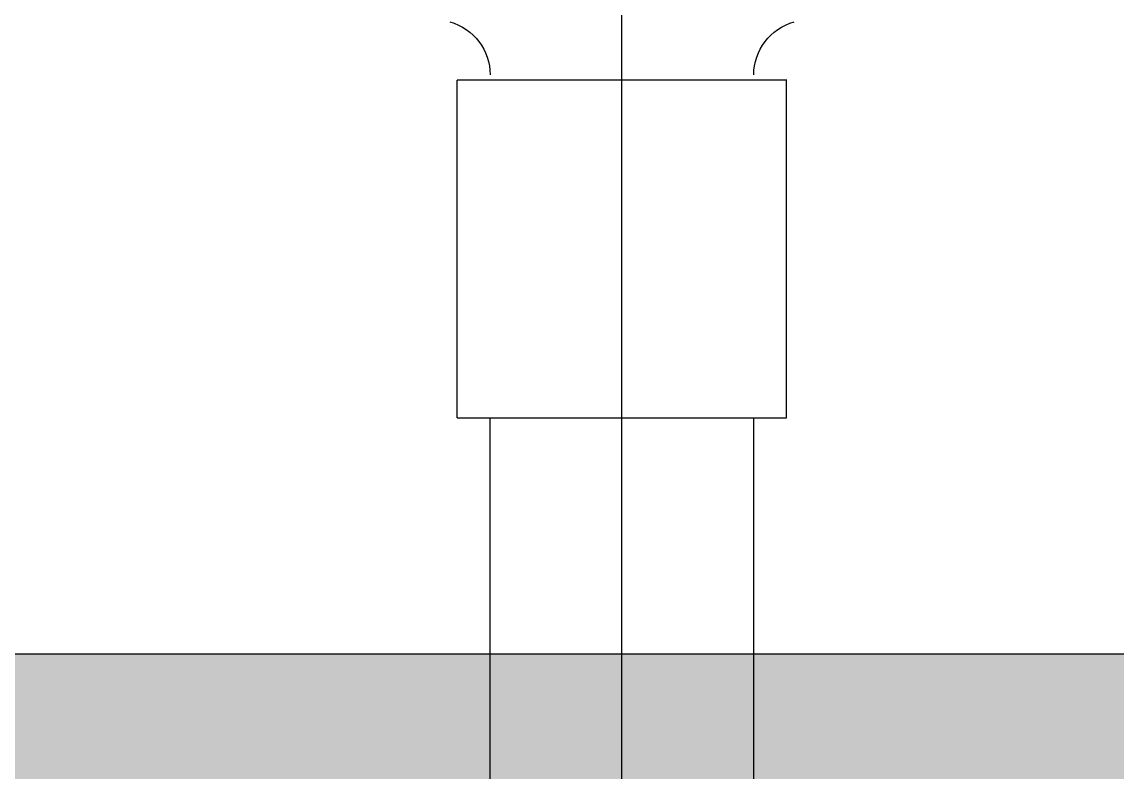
# Model space of a CAD drawing. Header units: millimetres. Extents: x 23077 to 36984, y -3880 to 22709.
# Drawn here: x 24518.4 to 24618.1, y 9075.7 to 9144 of the extents above; entities that cross this region are included whole.
import ezdxf

# ---------------------------------------------------------------- set-up
doc = ezdxf.new("R2010")
doc.units = ezdxf.units.MM
doc.set_wipeout_variables(frame=1)
doc.layers.add('LTM-1160-2', color=251, linetype='Continuous')
doc.layers.add('LTM-1160-2 Штрих', color=41, linetype='Continuous', lineweight=15)

# ---------------------------------------------------------------- blocks, each defined once
blk = doc.blocks.new('BLOCK-20160220.15365116')
at = {"color": 0, "linetype": 'ByBlock', "lineweight": -2, "transparency": 16777216}
blk.add_wipeout([(8535.082, 2429.14), (8535.082, 2429.14), (8527.854, 2433.293), (8520.089, 2436.327), (8511.96, 2438.175), (8503.647, 2438.795), (7678.888, 2438.795), (7678.888, 2438.795), (7658.494, 2434.95), (7640.902, 2423.942), (7628.526, 2407.283), (7623.066, 2387.261), (7623.066, 2387.261), (7586.426, 1929.262), (7586.426, 1929.262), (7588.705, 1908.39), (7598.51, 1889.825), (7614.464, 1876.175), (7634.322, 1869.36), (4949.049, 1872.295), (4949.049, 2130.795), (4580, 2130.795), (4709.285, 2615.795), (4715.049, 2615.795), (4715.049, 2805.795), (4845.049, 2805.795), (4845.049, 2865.795), (4985.049, 2865.795), (4985.049, 2805.795), (5115.049, 2805.795), (5115.049, 2615.795), (6380.049, 2615.795), (6380.049, 2791.424), (6490.049, 2791.424), (6490.049, 2615.795), (8609.399, 2615.795), (8619.564, 2615.795), (8634.564, 2615.795), (8634.564, 2545.795), (8638.312, 2564.095), (8668.623, 2451.364), (8555.084, 2404.922)], dxfattribs=at)
at = {"layer": 'LTM-1160-2 Штрих', "extrusion": (0, 0, -1)}
h = blk.add_hatch(color=256, dxfattribs=at)
h.dxf.hatch_style = 1
h.paths.add_polyline_path([(-4580, 2130.795), (-4709.285, 2615.795), (-4715.049, 2615.795), (-4715.049, 2805.795), (-4845.049, 2805.795), (-4845.049, 2865.795), (-4985.049, 2865.795), (-4985.049, 2805.795), (-5115.049, 2805.795), (-5115.049, 2615.795), (-6380.049, 2615.795), (-6380.049, 2791.424), (-6490.049, 2791.424), (-6490.049, 2615.795), (-8609.399, 2615.795), (-8619.564, 2615.795), (-8634.564, 2615.795), (-8634.564, 2545.795), (-8638.312, 2564.095), (-8668.623, 2451.364), (-8733.328, 2451.364), (-8918.901, 1758.795), (-8854.091, 1758.795), (-8855.536, 1753.795), (-8920.241, 1753.795), (-8920.154, 1308.795), (-8867.049, 1308.795), (-8867.049, 1095.795), (-8868.108, 1095.795), (-8868.108, 1094.295), (-8832.339, 1040.795), (-7716.021, 1040.795), (-7419.392, 1500.092), (-5311.049, 1500.092), (-5311.049, 1706.202), (-5311.049, 1870.092), (-4949.049, 1872.295), (-4949.049, 2130.795)])
edge = h.paths.add_edge_path(flags=16)
edge.add_arc((-8570.511, 1862.796), 126, 165, 238.45702, ccw=False)
edge.add_line((-8692.218, 1895.407), (-8557.739, 2397.289))
edge.add_line((-8557.739, 2397.289), (-8555.058, 2404.997))
edge.add_line((-8555.058, 2404.997), (-8560.623, 2335.484))
edge.add_arc((-8333.659, 2248.792), 242.957, 159.09487, 173.15807)
edge.add_line((-8574.886, 2277.735), (-8584.121, 2167.578))
edge.add_arc((-8300.831, 2149.53), 283.865, 176.35472, 190.82517)
edge.add_line((-8579.644, 2096.217), (-8602.563, 1807.004))
edge.add_arc((-8638.449, 1809.856), 36, 320.76907, 355.45645, ccw=False)
edge.add_line((-8610.564, 1787.088), (-8636.426, 1755.412))
edge = h.paths.add_edge_path(flags=16)
edge.add_line((-8620.09, 1746.96), (-8596.636, 1775.685))
edge.add_ellipse((-8638.465, 1809.838), major_axis=(-54, 0), ratio=1, start_angle=140.76907, end_angle=175.45645)
edge.add_line((-8584.634, 1805.56), (-8565.041, 2052.847))
edge.add_line((-8565.041, 2052.847), (-8535.492, 1995.402))
edge.add_line((-8535.492, 1995.402), (-8517.786, 1990.986))
edge.add_ellipse((-10907.769, 2401.603), major_axis=(-2425, 0), ratio=1, start_angle=170.251325, end_angle=180.661574)
edge.add_line((-8482.93, 2429.603), (-8500.908, 2428.022))
edge.add_ellipse((-7967.303, 1994.228), major_axis=(-687.685, 0), ratio=1, start_angle=320.890575, end_angle=326.291815)
edge.add_line((-8539.371, 2375.868), (-8535.082, 2429.14))
edge.add_ellipse((-8503.647, 2382.795), major_axis=(-56, 0), ratio=1, start_angle=270, end_angle=304.14888, ccw=False)
edge.add_line((-8503.647, 2438.795), (-7678.888, 2438.795))
edge.add_ellipse((-7678.888, 2382.795), major_axis=(-56, 0), ratio=1, start_angle=184.57392, end_angle=270, ccw=False)
edge.add_line((-7623.066, 2387.261), (-7586.426, 1929.262))
edge.add_ellipse((-7642.248, 1924.796), major_axis=(-56, 0), ratio=1, start_angle=98.13636, end_angle=184.57392, ccw=False)
edge.add_line((-7634.322, 1869.36), (-8552.678, 1738.064))
edge.add_ellipse((-8570.511, 1862.796), major_axis=(-126, 0), ratio=1, start_angle=66.82853, end_angle=98.13636, ccw=False)
at = {"color": 0, "linetype": 'ByBlock', "lineweight": -2, "transparency": 16777216}
for p, q in [((7590.449, 2527.606), (7590.449, 2735.878)), ((7575.449, 2668.005), (7605.449, 2668.005)), ((7575.456, 2637.295), (7575.456, 2668.005)), ((7575.456, 2637.295), (7575.456, 2668.005)), ((7605.456, 2637.295), (7605.456, 2668.005)), ((7605.456, 2637.295), (7605.456, 2668.005)), ((7578.456, 2637.295), (7575.456, 2637.295)), ((7578.456, 2637.295), (7575.456, 2637.295)), ((7578.449, 2623.795), (7578.449, 2637.295)), ((7578.449, 2623.795), (7578.449, 2637.295)), ((7578.449, 2623.795), (7578.449, 2637.295)), ((7578.449, 2623.795), (7578.449, 2637.295)), ((7602.456, 2637.295), (7578.456, 2637.295)), ((7602.456, 2637.295), (7578.456, 2637.295)), ((7602.449, 2623.795), (7602.449, 2637.295)), ((7602.449, 2623.795), (7602.449, 2637.295)), ((7602.449, 2623.795), (7602.449, 2637.295)), ((7602.449, 2623.795), (7602.449, 2637.295)), ((7605.456, 2637.295), (7602.456, 2637.295)), ((7605.456, 2637.295), (7602.456, 2637.295)), ((7578.456, 2585.295), (7578.456, 2623.795)), ((7578.456, 2585.295), (7578.456, 2623.795)), ((7578.456, 2585.295), (7578.456, 2623.795)), ((7578.456, 2585.295), (7578.456, 2623.795)), ((7602.456, 2585.295), (7602.456, 2623.795)), ((7602.456, 2585.295), (7602.456, 2623.795)), ((7602.456, 2585.295), (7602.456, 2623.795)), ((7602.456, 2585.295), (7602.456, 2623.795)), ((7547.049, 2615.795), (7578.449, 2615.795))]:
    blk.add_line(p, q, dxfattribs=at)
blk.add_lwpolyline([(5115.049, 2615.795), (6380.049, 2615.795), (6380.049, 2791.424), (6490.049, 2791.424), (6490.049, 2615.795), (8609.399, 2615.795), (8619.564, 2615.795), (8634.564, 2615.795), (8634.564, 2545.795), (8638.312, 2564.095), (8668.623, 2451.364), (8733.328, 2451.364), (8918.901, 1758.795), (8854.091, 1758.795), (8855.536, 1753.795), (8920.241, 1753.795), (8920.154, 1308.795)], dxfattribs=at)
for centre, start, end in [((7573.449, 2668.483), 0, 74.64986), ((7607.449, 2668.483), 105.35014, 180)]:
    blk.add_arc(centre, 5, start, end, dxfattribs=at)
blk = doc.blocks.new('*U40')
at = {"color": 0, "linetype": 'ByBlock', "lineweight": -2, "transparency": 16777216, "xscale": -1}
blk.add_blockref('BLOCK-20160220.15365116', (0, 0), dxfattribs=at)

msp = doc.modelspace()

# ---------------------------------------------------------------- block references
at = {"layer": 'LTM-1160-2'}
msp.add_blockref('*U40', (32163.464, 6470.673), dxfattribs=at)

doc.saveas('drawing.dxf')
